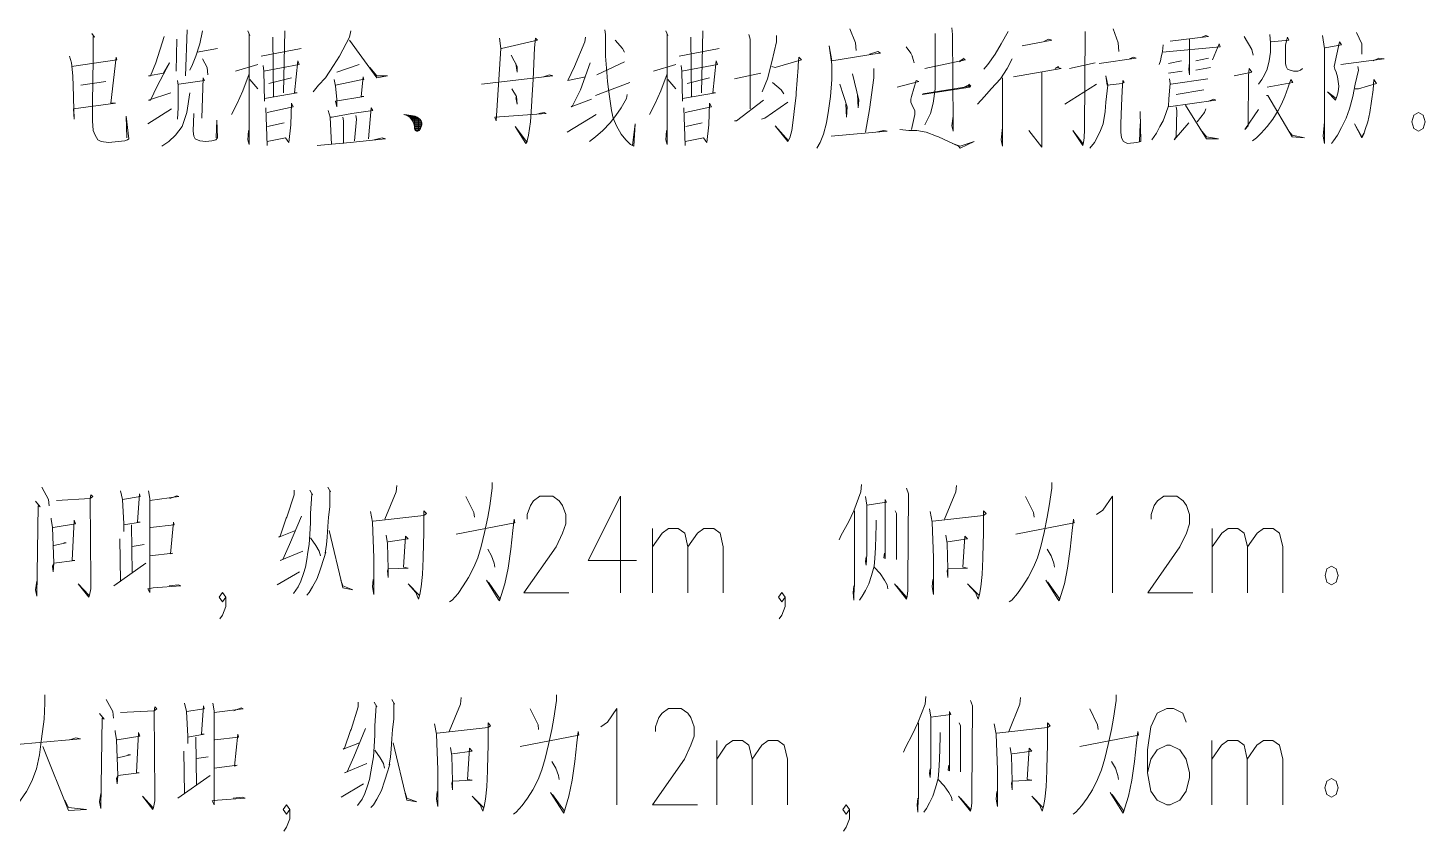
# Model space of a CAD drawing. Header units: millimetres. Extents: x 0 to 586, y 0 to 414.
# Drawn here: x 301.6 to 353.5, y 102.2 to 132 of the extents above; entities that cross this region are included whole.
import ezdxf

# ---------------------------------------------------------------- set-up
doc = ezdxf.new("R2010")
doc.units = ezdxf.units.MM

msp = doc.modelspace()

# ---------------------------------------------------------------- linework, layer by layer
at = {"color": 0, "lineweight": 0}
for points in [[(307.541083, 131.935361), (307.470528, 130.224389)], [(308.105528, 131.903611), (308.00675, 131.41325), (307.862111, 130.958167), (307.738639, 130.644194), (307.639861, 130.436056)], [(309.791806, 131.903611), (309.865889, 131.727222), (309.841194, 131.7625), (309.841194, 127.673806), (309.791806, 127.850194), (309.8165, 128.199444)], [(311.160583, 131.903611), (311.114722, 129.596444)], [(313.608861, 131.903611), (313.559472, 131.656667), (313.192583, 130.958167), (312.970333, 130.608917), (312.677528, 130.153833), (312.409417, 129.875139), (312.211861, 129.631722)], [(323.045667, 131.935361), (323.070361, 131.7625), (323.070361, 130.958167), (323.11975, 130.3655), (323.144444, 130.01625), (323.193833, 129.631722), (323.243222, 129.282472), (323.292611, 128.933222), (323.363167, 128.654528), (323.486639, 128.372306), (323.6595, 128.058333), (323.828833, 127.850194), (324.001694, 127.673806), (324.121639, 127.606778), (324.171028, 128.442861), (324.07225, 127.638528)], [(325.321083, 131.903611), (325.395167, 131.727222), (325.370472, 131.7625), (325.370472, 127.673806), (325.321083, 127.850194), (325.345778, 128.199444)], [(326.689861, 131.903611), (326.640472, 129.596444)], [(332.143806, 131.970639), (332.362528, 131.448528), (332.387222, 131.169833)], [(335.932639, 132.005917), (335.957333, 131.7625), (335.982028, 128.442861), (335.982028, 128.164167), (335.932639, 128.372306), (335.982028, 128.721556)], [(338.035194, 131.868333), (337.767083, 131.41325), (337.548361, 131.028722), (337.28025, 130.644194), (337.132083, 130.471333)], [(340.896222, 131.868333), (340.871528, 128.234722), (340.850361, 127.92075), (340.825667, 127.744361), (340.800972, 127.638528), (340.434083, 128.199444), (340.800972, 127.709083)], [(341.926333, 131.970639), (342.120361, 131.448528), (342.145056, 131.134556)], [(350.971556, 131.833056), (351.169111, 131.41325), (351.169111, 131.272139), (351.169111, 131.028722)], [(303.995667, 131.797778), (304.094444, 131.656667), (304.045056, 131.691944), (304.045056, 130.852333), (304.020361, 129.211917), (304.020361, 128.548694), (304.045056, 128.199444), (304.119139, 128.023056), (304.217917, 127.850194), (304.337861, 127.779639), (304.6095, 127.744361), (305.219806, 127.814917), (305.318583, 127.850194), (305.367972, 127.885472), (305.269194, 128.721556), (305.293889, 127.92075)], [(306.687361, 131.691944), (306.369861, 130.71475), (306.172306, 130.224389), (306.098222, 130.224389), (306.662667, 130.330222), (306.881389, 130.71475), (306.41925, 129.839861), (306.172306, 129.31775), (306.098222, 129.31775), (306.930778, 129.596444)], [(307.153028, 131.586111), (307.128333, 130.400778)], [(310.723139, 131.656667), (310.747833, 129.455333)], [(313.559472, 131.554361), (314.586056, 130.153833), (314.977639, 130.224389), (314.586056, 130.224389), (314.317944, 130.538361)], [(319.133361, 131.621389), (319.18275, 131.236861), (319.009889, 128.548694), (318.964028, 128.686278), (320.869028, 128.827389), (320.794944, 128.862667), (320.600917, 128.827389)], [(319.207444, 131.236861), (320.551528, 131.554361), (320.477444, 131.621389), (320.431583, 131.272139), (320.382194, 130.086806), (320.332806, 129.31775), (320.332806, 129.282472), (320.283417, 128.513417), (320.209333, 128.023056), (320.159944, 127.814917), (320.159944, 127.779639), (320.110556, 127.709083), (319.718972, 128.337028), (320.13525, 127.779639)], [(322.336583, 131.656667), (322.311889, 131.483806), (321.920306, 130.573639), (321.676889, 130.051528), (322.336583, 130.189111)], [(323.779444, 131.099278), (323.705361, 131.236861), (323.43725, 131.554361)], [(326.248889, 131.656667), (326.273583, 129.455333)], [(328.400833, 131.7625), (328.450222, 131.586111), (328.450222, 129.003778)], [(329.427417, 131.727222), (329.427417, 131.483806), (329.258083, 130.750028), (329.085222, 130.118556), (328.891194, 129.631722)], [(332.877583, 131.028722), (333.195083, 131.134556), (333.293861, 131.064), (333.244472, 131.064), (331.484111, 130.785306), (331.385333, 131.342694), (331.484111, 130.644194), (331.484111, 130.086806), (331.434722, 129.455333), (331.360639, 128.933222), (331.286556, 128.478139), (331.166611, 128.058333), (331.043139, 127.744361), (330.919667, 127.536222)], [(334.246361, 131.307417), (334.415694, 131.064), (334.489778, 130.922889)], [(335.322333, 131.797778), (335.322333, 130.503083), (335.322333, 130.436056), (335.322333, 129.737556), (335.24825, 129.211917), (335.149472, 128.827389), (334.93075, 128.407583)], [(338.55025, 131.342694), (339.650917, 131.554361), (339.527444, 131.586111), (339.382806, 131.519083)], [(343.781944, 131.377972), (343.75725, 131.134556), (343.711389, 130.922889), (343.686694, 130.785306), (343.637306, 130.644194)], [(343.75725, 131.099278), (345.909194, 131.307417), (345.863333, 131.41325), (345.616389, 130.820583)], [(344.053583, 131.519083), (345.47175, 131.691944), (345.372972, 131.727222), (345.224806, 131.656667)], [(344.762667, 131.586111), (344.762667, 130.259667), (344.737972, 130.471333), (344.762667, 130.71475)], [(346.791139, 131.691944), (347.083944, 131.201583), (347.133333, 130.993444)], [(347.743639, 131.7625), (347.768333, 131.448528), (347.768333, 131.099278), (347.718944, 130.785306), (347.648389, 130.471333), (347.549611, 130.259667), (347.450833, 130.086806), (347.327361, 129.910417)], [(347.793028, 131.483806), (348.452722, 131.554361), (348.403333, 131.656667), (348.332778, 131.377972), (348.332778, 131.134556), (348.332778, 130.922889), (348.332778, 130.679472), (348.357472, 130.573639), (348.403333, 130.471333), (348.502111, 130.436056), (348.625583, 130.400778), (348.794917, 130.400778), (348.893694, 130.436056), (348.967778, 130.503083)], [(349.701556, 131.727222), (349.775639, 131.236861), (349.775639, 127.709083), (349.72625, 127.987778), (349.775639, 128.513417)], [(349.800333, 131.272139), (350.410639, 131.377972), (350.336556, 131.483806), (350.142528, 130.573639), (350.167222, 130.471333), (350.213083, 130.3655), (350.262472, 130.189111), (350.287167, 130.01625), (350.311861, 129.839861), (350.287167, 129.631722), (350.237778, 129.455333), (350.188389, 129.31775), (349.895583, 129.631722), (350.213083, 129.388306)], [(303.166639, 130.958167), (303.237194, 130.71475), (303.286583, 130.224389), (303.311278, 129.455333), (303.311278, 129.388306), (303.335972, 128.61925), (303.311278, 129.003778), (304.877611, 129.211917), (304.70475, 129.211917), (304.902306, 130.922889), (304.927, 130.820583), (303.237194, 130.573639)], [(307.907972, 131.099278), (308.666444, 131.236861)], [(308.105528, 130.852333), (308.274861, 130.538361), (308.299556, 130.259667)], [(310.282167, 130.958167), (311.774417, 131.236861)], [(310.35625, 130.608917), (310.380944, 130.400778), (310.402111, 129.282472), (310.402111, 129.388306), (311.62625, 129.596444), (311.527472, 129.596444), (311.650944, 130.785306), (311.700333, 130.644194), (310.380944, 130.400778)], [(319.574333, 130.993444), (319.793056, 130.573639), (319.793056, 130.3655), (319.743667, 130.679472)], [(325.807917, 130.958167), (327.300167, 131.236861)], [(325.882, 130.608917), (325.906694, 130.400778), (325.931389, 129.282472), (325.931389, 129.388306), (327.155528, 129.596444), (327.05675, 129.596444), (327.180222, 130.785306), (327.229611, 130.644194), (325.906694, 130.400778)], [(329.258083, 130.573639), (329.381556, 130.538361), (330.35875, 130.820583), (330.259972, 130.922889), (330.235278, 130.608917), (330.235278, 130.538361), (330.161194, 129.596444), (330.161194, 129.490611), (330.111806, 129.106083), (330.04125, 128.583972), (329.991861, 128.199444), (329.917778, 127.92075), (329.843694, 127.779639), (329.381556, 128.372306), (329.868389, 127.814917)], [(334.465083, 130.958167), (334.539167, 130.71475)], [(334.93075, 130.503083), (336.447694, 130.820583), (336.373611, 130.852333), (336.398306, 130.887611), (336.250139, 130.785306)], [(334.93075, 130.503083), (336.447694, 130.820583), (336.373611, 130.852333), (336.225444, 130.750028)], [(338.183361, 130.852333), (337.989333, 130.503083), (337.742389, 130.118556), (337.400194, 129.737556), (337.156778, 129.455333), (336.888667, 129.176639)], [(341.411278, 130.679472), (342.780056, 130.887611), (342.681278, 130.922889), (342.536639, 130.852333)], [(344.466333, 130.785306), (343.9795, 130.679472)], [(345.47175, 130.887611), (345.006083, 130.785306)], [(350.385944, 130.644194), (351.998139, 130.852333), (351.804111, 130.887611), (351.585389, 130.785306)], [(309.841194, 130.294944), (309.597778, 129.667), (309.375528, 129.176639), (309.1815, 128.792111)], [(310.158694, 130.644194), (309.326139, 130.400778)], [(313.093806, 130.3655), (313.926361, 130.644194)], [(318.473667, 129.910417), (321.115972, 130.224389), (320.9925, 130.259667), (320.773778, 130.189111)], [(322.509444, 130.71475), (322.142556, 129.702278), (321.84975, 129.106083), (321.800361, 129.070806), (322.558833, 129.353028)], [(322.752861, 130.259667), (323.779444, 130.750028)], [(325.370472, 130.294944), (325.123528, 129.667), (324.904806, 129.176639), (324.710778, 128.792111)], [(325.687972, 130.644194), (324.855417, 130.400778)], [(327.864611, 130.118556), (328.841806, 130.330222)], [(332.242583, 130.294944), (332.486, 129.31775), (332.461306, 129.039056), (332.436611, 129.525889)], [(333.046917, 130.503083), (333.046917, 130.153833), (332.877583, 128.9685), (332.729417, 128.128889)], [(338.23275, 130.189111), (339.993111, 130.503083), (339.869639, 130.538361), (339.894333, 130.573639), (339.774389, 130.503083)], [(339.284028, 130.3655), (339.284028, 128.9685), (339.284028, 127.779639), (339.284028, 127.5715), (338.793667, 128.199444)], [(340.310611, 130.503083), (341.263111, 130.71475)], [(343.9795, 130.330222), (344.491028, 130.400778)], [(345.006083, 130.436056), (345.542306, 130.538361)], [(346.42425, 130.224389), (347.083944, 130.3655), (346.985167, 130.503083), (346.960472, 130.224389), (346.939306, 128.372306), (346.815833, 128.234722), (347.327361, 128.9685)], [(351.020944, 130.573639), (351.045639, 130.436056), (350.922167, 129.910417), (350.826917, 129.455333), (350.703444, 129.003778), (350.579972, 128.654528), (350.410639, 128.305278), (350.262472, 128.023056), (350.117833, 127.814917), (350.04375, 127.709083)], [(303.582917, 129.875139), (304.510722, 130.01625)], [(307.174194, 130.051528), (307.198889, 129.875139), (307.198889, 129.106083), (307.198889, 129.039056), (307.174194, 128.61925)], [(307.223583, 129.910417), (308.179611, 130.051528), (308.130222, 130.153833), (308.080833, 128.654528)], [(309.865889, 130.086806), (310.158694, 129.737556)], [(310.574972, 129.945694), (311.407528, 130.153833)], [(312.995028, 130.086806), (313.044417, 129.839861), (313.093806, 129.353028), (313.093806, 129.070806), (313.044417, 129.282472), (314.095694, 129.455333), (313.996917, 129.455333), (314.071, 130.189111), (314.095694, 130.086806), (314.046306, 130.086806), (313.044417, 129.875139)], [(319.599028, 129.737556), (319.768361, 129.455333), (319.793056, 129.176639), (319.743667, 129.420056)], [(322.703472, 129.490611), (323.977, 129.980972)], [(325.395167, 130.086806), (325.687972, 129.737556)], [(326.10425, 129.945694), (326.933278, 130.153833)], [(329.282778, 129.980972), (329.600278, 129.702278), (329.699056, 129.561167)], [(331.776917, 129.910417), (332.045028, 129.070806), (332.020333, 128.686278), (331.995639, 129.176639)], [(333.904167, 129.804583), (334.712028, 130.01625), (334.61325, 130.051528), (334.440389, 129.455333), (334.415694, 129.353028), (334.415694, 129.247194), (334.489778, 129.070806), (334.563861, 128.933222), (334.563861, 128.792111), (334.440389, 128.234722)], [(334.831972, 129.525889), (336.617028, 129.804583), (336.546472, 129.875139), (336.324222, 129.769306)], [(334.856667, 129.561167), (336.641722, 129.839861), (336.567639, 129.910417)], [(337.816472, 130.153833), (337.816472, 127.606778), (337.767083, 127.850194), (337.816472, 128.305278)], [(340.141278, 129.176639), (341.3125, 129.910417)], [(341.069083, 127.536222), (341.238417, 127.744361), (341.435972, 128.128889), (341.559444, 128.442861), (341.63, 128.897944), (341.654694, 129.247194), (341.704083, 129.667), (341.728778, 129.875139), (341.654694, 130.224389), (341.704083, 129.875139), (342.268528, 129.945694), (342.339083, 129.980972), (342.293222, 130.051528), (342.268528, 129.667), (342.243833, 129.106083), (342.219139, 128.442861), (342.219139, 128.128889), (342.243833, 127.92075), (342.314389, 127.779639), (342.462556, 127.709083), (342.80475, 127.744361), (342.952917, 127.779639), (342.928222, 128.897944)], [(344.028889, 130.118556), (344.053583, 129.945694), (344.028889, 129.667), (344.004194, 129.353028), (343.9795, 129.106083), (343.880722, 128.827389), (343.781944, 128.548694), (343.662, 128.337028), (343.538528, 128.093611), (343.369194, 127.850194)], [(344.078278, 129.910417), (345.447056, 130.118556)], [(347.648389, 129.804583), (348.600889, 129.980972), (348.526806, 130.086806), (348.428028, 129.804583), (348.308083, 129.455333), (348.184611, 129.176639), (348.061139, 128.933222), (347.867111, 128.61925), (347.648389, 128.337028), (347.426139, 128.093611), (347.256806, 127.92075), (347.108639, 127.814917)], [(350.922167, 129.737556), (351.045639, 129.737556), (351.705333, 129.945694), (351.610083, 130.086806), (351.585389, 129.702278), (351.461917, 128.862667), (351.387833, 128.513417), (351.289056, 128.234722), (351.243194, 128.058333), (351.169111, 127.92075), (350.897472, 128.442861), (351.169111, 127.956028), (351.243194, 128.093611)], [(307.639861, 129.596444), (307.519917, 128.862667), (307.347056, 128.337028), (307.103639, 128.023056), (306.856694, 127.779639), (306.588583, 127.606778)], [(323.878222, 129.525889), (323.853528, 129.388306), (323.6595, 129.039056), (323.461944, 128.756833), (323.243222, 128.478139), (322.971583, 128.199444), (322.703472, 127.956028), (322.48475, 127.779639)], [(327.864611, 128.548694), (327.938694, 128.548694), (328.940583, 129.31775)], [(328.8665, 128.61925), (328.989972, 128.654528), (329.843694, 129.247194)], [(343.9795, 129.070806), (345.739861, 129.31775), (345.665778, 129.353028), (345.47175, 129.282472)], [(345.298889, 129.702278), (344.272306, 129.525889)], [(347.623694, 129.490611), (347.673083, 129.490611), (348.576194, 127.956028), (349.041861, 127.92075), (348.576194, 128.023056), (348.452722, 128.164167)], [(306.077056, 128.442861), (306.955472, 129.003778)], [(307.788028, 128.827389), (307.763333, 128.164167), (307.788028, 127.987778), (307.837417, 127.885472), (308.00675, 127.814917), (308.229, 127.779639), (308.447722, 127.814917), (308.595889, 127.850194), (308.666444, 127.92075), (308.64175, 128.583972), (308.617056, 127.92075)], [(310.4515, 129.039056), (310.500889, 127.638528), (310.500889, 127.779639), (311.185278, 127.92075), (311.30875, 127.744361), (311.382833, 128.407583), (311.407528, 129.211917), (311.478083, 129.070806), (310.500889, 128.862667)], [(312.776306, 128.933222), (312.850389, 128.686278), (312.899778, 127.673806)], [(312.875083, 128.686278), (312.920944, 128.686278), (313.654722, 128.827389), (314.437889, 128.933222), (314.363806, 129.039056), (314.268556, 127.885472)], [(313.802889, 128.756833), (313.827583, 128.61925), (313.7535, 127.814917)], [(315.612639, 128.792111), (315.856056, 128.756833), (316.004222, 128.721556), (316.078306, 128.686278), (316.127694, 128.654528), (316.173556, 128.61925), (316.222944, 128.548694), (316.247639, 128.478139), (316.247639, 128.407583), (316.19825, 128.27), (316.148861, 128.199444), (316.103, 128.164167), (316.053611, 128.164167), (316.004222, 128.199444), (315.979528, 128.27), (315.979528, 128.337028), (315.954833, 128.442861), (315.905444, 128.548694), (315.806667, 128.686278), (315.711417, 128.756833), (315.587944, 128.792111)], [(315.711417, 128.756833), (315.831361, 128.756833)], [(315.781972, 128.721556), (315.781972, 128.756833)], [(315.979528, 128.721556), (315.781972, 128.721556)], [(315.831361, 128.756833), (315.831361, 128.654528)], [(315.88075, 128.583972), (315.88075, 128.721556)], [(315.930139, 128.721556), (315.930139, 128.513417)], [(315.979528, 128.27), (315.979528, 128.721556)], [(321.652194, 128.128889), (322.728167, 128.792111)], [(325.980778, 129.039056), (326.030167, 127.638528), (326.030167, 127.779639), (326.714556, 127.92075), (326.838028, 127.744361), (326.908583, 128.407583), (326.933278, 129.211917), (327.007361, 129.070806), (326.030167, 128.862667)], [(344.272306, 129.070806), (344.297, 128.933222), (344.272306, 127.956028), (344.198222, 127.850194), (344.737972, 128.478139)], [(344.6145, 129.141361), (345.397667, 127.885472), (345.838639, 127.885472), (345.397667, 127.956028), (345.175417, 128.234722)], [(345.372972, 129.003778), (345.323583, 128.862667), (345.055472, 128.513417)], [(310.525583, 128.337028), (311.135889, 128.478139)], [(313.312528, 128.686278), (313.337222, 128.548694), (313.337222, 127.709083)], [(315.806667, 128.686278), (316.078306, 128.686278)], [(316.127694, 128.654528), (315.831361, 128.654528)], [(315.88075, 128.61925), (316.148861, 128.61925)], [(316.222944, 128.548694), (315.905444, 128.548694)], [(315.954833, 128.478139), (316.247639, 128.478139)], [(316.247639, 128.407583), (315.979528, 128.407583)], [(315.979528, 128.337028), (316.222944, 128.337028)], [(316.19825, 128.27), (315.979528, 128.27)], [(316.004222, 128.199444), (316.148861, 128.199444)], [(316.028917, 128.686278), (316.028917, 128.199444)], [(316.078306, 128.164167), (316.078306, 128.686278)], [(316.127694, 128.654528), (316.127694, 128.199444)], [(316.173556, 128.234722), (316.173556, 128.61925)], [(316.222944, 128.548694), (316.222944, 128.337028)], [(326.054861, 128.337028), (326.665167, 128.478139)], [(331.459417, 127.987778), (333.537278, 128.164167), (333.413806, 128.199444), (333.121, 128.128889)], [(334.002944, 128.234722), (334.345139, 128.199444), (334.637944, 128.199444), (334.980139, 128.128889), (335.371722, 127.987778), (335.445806, 127.956028), (335.812694, 127.779639), (336.179583, 127.606778), (336.250139, 127.536222), (336.765194, 127.779639), (336.250139, 127.606778), (335.957333, 127.709083)], [(342.903528, 127.779639), (342.928222, 128.442861)], [(312.360028, 127.638528), (313.584167, 127.744361), (314.903556, 127.885472), (314.780083, 127.92075), (314.487278, 127.850194)], [(302.143583, 114.938528), (302.387, 114.483444), (302.411694, 114.240028)], [(305.054, 114.797417), (305.128083, 114.483444), (305.177472, 113.573278), (305.177472, 113.294583), (305.177472, 113.541528), (305.787778, 113.643833), (305.689, 113.643833), (305.763083, 114.691583), (305.787778, 114.589278), (305.128083, 114.483444)], [(306.105278, 114.797417), (306.154667, 114.518722), (306.154667, 112.910056), (306.154667, 112.80775), (306.154667, 111.932861), (306.154667, 111.026222), (306.080583, 111.163806), (306.274611, 111.199083), (307.304722, 111.269639), (307.205944, 111.304917), (306.86375, 111.269639)], [(311.509833, 114.832694), (311.509833, 114.656306), (311.241722, 113.820222), (311.217028, 113.784944), (310.994778, 113.121722), (310.945389, 113.086444), (311.559222, 113.329861)], [(312.095444, 114.832694), (312.194222, 114.656306), (312.169528, 114.691583), (312.120139, 113.957806), (312.120139, 113.608556), (312.095444, 113.18875), (312.07075, 112.80775), (312.021361, 112.525528), (311.9755, 112.246833), (311.926111, 111.968139), (311.852028, 111.724722), (311.75325, 111.4425), (311.654472, 111.234361), (311.485139, 110.990944)], [(312.755139, 114.938528), (312.853917, 114.762139), (312.829222, 114.797417), (312.829222, 114.307056), (312.829222, 114.20475), (312.779833, 113.820222), (312.755139, 113.470972), (312.730444, 113.086444), (312.709278, 112.80775), (312.659889, 112.49025), (312.684583, 112.525528), (312.6105, 112.282111), (312.487028, 111.897583), (312.363556, 111.548333), (312.194222, 111.234361), (312.07075, 111.026222), (311.9755, 110.920389)], [(315.323361, 115.005556), (315.298667, 114.762139), (314.882389, 113.749667)], [(318.868778, 115.111389), (318.868778, 114.90325), (318.773528, 114.240028), (318.699444, 113.820222), (318.575972, 113.259306), (318.4525, 112.737194), (318.332556, 112.317389), (318.184389, 111.968139), (317.990361, 111.583611), (317.792806, 111.269639), (317.598778, 110.990944), (317.376528, 110.744), (317.281278, 110.676972)], [(332.588306, 115.040833), (332.563611, 114.762139), (332.291972, 114.063639), (332.097944, 113.643833), (331.829833, 113.157), (331.75575, 112.980611)], [(334.249889, 114.90325), (334.323972, 114.691583), (334.299278, 111.407222), (334.299278, 111.09325), (334.274583, 110.885111), (334.249889, 110.779278), (333.808917, 111.340194)], [(336.109028, 115.005556), (336.084333, 114.762139), (335.668056, 113.749667)], [(339.654444, 115.111389), (339.654444, 114.90325), (339.555667, 114.240028), (339.481583, 113.820222), (339.361639, 113.259306), (339.238167, 112.737194), (339.114694, 112.317389), (338.970056, 111.968139), (338.7725, 111.583611), (338.578472, 111.269639), (338.380917, 110.990944), (338.162194, 110.744), (338.063417, 110.676972)], [(301.900167, 114.412889), (302.0695, 114.20475), (301.995417, 114.240028), (301.949556, 110.885111), (301.900167, 111.128528), (301.949556, 111.4425)], [(302.679806, 114.448167), (303.928639, 114.518722), (303.953333, 114.656306), (304.027417, 114.589278), (303.928639, 114.518722), (303.953333, 111.4425), (303.953333, 111.163806), (303.903944, 110.920389), (303.87925, 110.849833), (303.487667, 111.340194), (303.87925, 110.920389)], [(306.154667, 114.448167), (307.230639, 114.589278), (307.156556, 114.621028), (306.888444, 114.518722)], [(318.209083, 113.820222), (318.184389, 113.993083), (317.891583, 114.589278)], [(320.163472, 113.746139), (320.163472, 113.919), (320.283417, 114.257667), (320.403361, 114.430528), (320.639722, 114.599861), (321.1195, 114.599861), (321.355861, 114.430528), (321.475806, 114.257667), (321.59575, 113.919), (321.59575, 113.576806), (321.475806, 113.234611), (321.239444, 112.723083), (320.043528, 111.015639), (321.715694, 111.015639)], [(323.62775, 114.599861), (322.431833, 112.211556), (324.223944, 112.211556)], [(323.62775, 114.599861), (323.62775, 111.015639)], [(332.757639, 112.352667), (332.732944, 112.176278), (332.757639, 112.038694), (332.782333, 112.4585), (332.782333, 113.259306), (332.782333, 114.271778), (332.732944, 114.589278), (332.782333, 114.271778), (333.516111, 114.377611), (333.466722, 114.483444), (333.466722, 114.342333), (333.466722, 112.596083), (333.466722, 112.282111), (333.417333, 112.317389), (333.442028, 112.49025)], [(338.99475, 113.820222), (338.970056, 113.993083), (338.67725, 114.589278)], [(341.305444, 113.919), (341.545333, 114.088333), (341.901639, 114.599861), (341.901639, 111.015639)], [(343.337444, 113.746139), (343.337444, 113.919), (343.453861, 114.257667), (343.573806, 114.430528), (343.813694, 114.599861), (344.289944, 114.599861), (344.529833, 114.430528), (344.649778, 114.257667), (344.769722, 113.919), (344.769722, 113.576806), (344.649778, 113.234611), (344.409889, 112.723083), (343.2175, 111.015639), (344.889667, 111.015639)], [(302.485778, 113.784944), (302.485778, 113.749667), (302.535167, 113.435694), (302.584556, 112.10925), (302.559861, 111.79175), (302.535167, 112.003417), (302.584556, 112.10925), (303.367722, 112.211556), (303.268944, 112.211556), (303.343028, 113.714389), (303.388889, 113.573278), (302.559861, 113.435694)], [(311.777944, 113.8555), (311.336972, 112.80775), (311.093556, 112.246833), (310.994778, 112.211556), (311.827333, 112.560806)], [(314.346167, 114.028361), (314.42025, 113.643833), (314.469639, 112.317389), (314.469639, 112.282111), (314.469639, 111.4425), (314.469639, 110.955667), (314.42025, 111.234361), (314.444944, 111.513056)], [(314.444944, 113.679111), (316.32525, 113.890778), (316.424028, 113.957806), (316.32525, 114.063639), (316.32525, 113.259306), (316.300556, 112.352667), (316.300556, 112.282111), (316.279389, 111.689444), (316.23, 111.234361), (316.180611, 110.955667), (316.131222, 110.779278), (316.032444, 111.026222), (315.739639, 111.340194), (316.155917, 110.920389)], [(318.650056, 111.477778), (319.091028, 110.779278), (319.140417, 110.708722), (319.334444, 111.340194), (319.457917, 111.932861), (319.553167, 112.631361), (319.62725, 113.329861), (319.676639, 113.749667), (319.701333, 113.608556), (317.524694, 113.18875)], [(332.316667, 114.063639), (332.316667, 111.340194), (332.291972, 110.920389), (332.291972, 110.744), (332.267278, 111.026222), (332.291972, 111.269639)], [(333.124528, 113.714389), (333.124528, 113.541528), (333.099833, 112.701917), (333.075139, 112.282111), (333.050444, 112.003417), (332.951667, 111.654167), (332.856417, 111.340194), (332.732944, 111.09325), (332.609472, 110.885111), (332.514222, 110.744)], [(333.833611, 114.063639), (333.883, 113.957806), (333.883, 112.246833)], [(335.128306, 114.028361), (335.202389, 113.643833), (335.251778, 112.317389), (335.251778, 112.282111), (335.251778, 111.4425), (335.251778, 110.955667), (335.202389, 111.234361), (335.227083, 111.513056)], [(335.227083, 113.679111), (337.110917, 113.890778), (337.209694, 113.957806), (337.110917, 114.063639), (337.110917, 113.259306), (337.086222, 112.352667), (337.086222, 112.282111), (337.061528, 111.689444), (337.012139, 111.234361), (336.96275, 110.955667), (336.913361, 110.779278), (336.818111, 111.026222), (336.525306, 111.340194), (336.938056, 110.920389)], [(339.432194, 111.477778), (339.873167, 110.779278), (339.922556, 110.708722), (340.116583, 111.340194), (340.240056, 111.932861), (340.338833, 112.631361), (340.412917, 113.329861), (340.462306, 113.749667), (340.483472, 113.608556), (338.310361, 113.18875)], [(305.470278, 113.541528), (305.494972, 111.756472)], [(306.179361, 113.435694), (307.057778, 113.541528), (307.033083, 113.643833), (306.913139, 112.4585), (307.008389, 112.49025), (306.154667, 112.387944)], [(312.804528, 113.329861), (313.319583, 111.199083), (313.686472, 111.128528), (313.319583, 111.269639), (313.2455, 111.477778)], [(314.931778, 113.157), (314.981167, 112.8395), (315.005861, 111.897583), (315.005861, 111.583611), (314.981167, 111.827028), (315.005861, 111.897583), (315.739639, 111.932861), (315.570306, 111.968139), (315.640861, 113.121722), (315.739639, 113.015889), (315.005861, 112.910056)], [(324.820139, 111.015639), (324.820139, 113.403944)], [(324.820139, 112.723083), (325.179972, 113.234611), (325.419861, 113.403944), (325.776167, 113.403944), (326.016056, 113.234611), (326.136, 112.723083), (326.136, 111.015639)], [(326.136, 112.723083), (326.492306, 113.234611), (326.732194, 113.403944), (327.092028, 113.403944), (327.328389, 113.234611), (327.448333, 112.723083), (327.448333, 111.015639)], [(335.717444, 113.157), (335.766833, 112.8395), (335.791528, 111.897583), (335.791528, 111.583611), (335.766833, 111.827028), (335.791528, 111.897583), (336.525306, 111.932861), (336.352444, 111.968139), (336.426528, 113.121722), (336.525306, 113.015889), (335.791528, 112.910056)], [(345.605806, 111.015639), (345.605806, 113.403944)], [(345.605806, 112.723083), (345.962111, 113.234611), (346.202, 113.403944), (346.561833, 113.403944), (346.798194, 113.234611), (346.918139, 112.723083), (346.918139, 111.015639)], [(346.918139, 112.723083), (347.277972, 113.234611), (347.517861, 113.403944), (347.874167, 113.403944), (348.114056, 113.234611), (348.234, 112.723083), (348.234, 111.015639)], [(302.584556, 112.772472), (303.046694, 112.874778), (302.976139, 112.874778), (302.951444, 112.874778)], [(305.029306, 113.015889), (305.054, 111.4425), (304.810583, 111.269639), (306.0065, 112.10925)], [(305.494972, 112.737194), (305.932417, 112.80775)], [(312.120139, 113.051167), (312.317694, 112.772472), (312.437639, 112.560806), (312.487028, 112.387944)], [(318.699444, 112.631361), (318.844083, 112.387944), (318.942861, 112.10925), (318.967556, 111.968139)], [(339.481583, 112.631361), (339.62975, 112.387944), (339.728528, 112.10925), (339.753222, 111.968139)], [(310.874833, 111.304917), (311.703861, 111.79175)], [(333.050444, 111.968139), (333.272694, 111.724722), (333.442028, 111.477778), (333.540806, 111.304917), (333.5655, 111.163806)], [(318.724139, 111.407222), (319.161583, 110.779278), (319.140417, 110.779278)], [(333.883, 111.269639), (334.249889, 110.849833)], [(339.506278, 111.407222), (339.94725, 110.779278), (339.922556, 110.779278)], [(308.747583, 110.0455), (308.842833, 110.186611), (308.966306, 110.500583), (308.966306, 110.849833), (308.842833, 111.026222), (308.722889, 110.849833), (308.842833, 110.676972), (308.966306, 110.849833)], [(329.529722, 110.0455), (329.6285, 110.186611), (329.748444, 110.500583), (329.748444, 110.849833), (329.6285, 111.026222), (329.505028, 110.849833), (329.6285, 110.676972), (329.748444, 110.849833)], [(302.252944, 107.223278), (302.252944, 106.909306), (302.22825, 106.316639), (302.129472, 105.582861), (302.055389, 104.990194), (301.935444, 104.464556), (301.762583, 104.009472), (301.568556, 103.624944), (301.346306, 103.310972), (301.127583, 102.997), (300.905333, 102.859417), (300.736, 102.788861)], [(304.524833, 107.050417), (304.771778, 106.595333), (304.796472, 106.351917)], [(307.43525, 106.909306), (307.509333, 106.595333), (307.558722, 105.688694), (307.558722, 105.406472), (307.558722, 105.653417), (308.169028, 105.755722), (308.07025, 105.755722), (308.144333, 106.807), (308.169028, 106.701167), (307.509333, 106.595333)], [(308.486528, 106.909306), (308.535917, 106.630611), (308.535917, 105.021944), (308.535917, 104.919639), (308.535917, 104.04475), (308.535917, 103.138111), (308.461833, 103.275694), (308.659389, 103.310972), (309.685972, 103.381528), (309.587194, 103.416806), (309.245, 103.381528)], [(313.891083, 106.944583), (313.891083, 106.771722), (313.622972, 105.932111), (313.598278, 105.896833), (313.379556, 105.233611), (313.330167, 105.198333), (313.940472, 105.44175)], [(314.480222, 106.944583), (314.575472, 106.771722), (314.550778, 106.807), (314.501389, 106.073222), (314.501389, 105.723972), (314.480222, 105.304167), (314.455528, 104.919639), (314.406139, 104.640944), (314.35675, 104.358722), (314.307361, 104.080028), (314.233278, 103.836611), (314.1345, 103.557917), (314.03925, 103.34625), (313.866389, 103.102833)], [(315.139917, 107.050417), (315.235167, 106.874028), (315.210472, 106.909306), (315.210472, 106.422472), (315.210472, 106.316639), (315.164611, 105.932111), (315.139917, 105.582861), (315.115222, 105.198333), (315.090528, 104.919639), (315.041139, 104.605667), (315.065833, 104.640944), (314.99175, 104.394), (314.868278, 104.009472), (314.748333, 103.660222), (314.575472, 103.34625), (314.455528, 103.138111), (314.35675, 103.032278)], [(317.708139, 107.120972), (317.683444, 106.874028), (317.267167, 105.861556)], [(321.253556, 107.223278), (321.253556, 107.015139), (321.154778, 106.351917), (321.080694, 105.932111), (320.957222, 105.374722), (320.837278, 104.849083), (320.713806, 104.429278), (320.569167, 104.080028), (320.371611, 103.6955), (320.177583, 103.381528), (319.980028, 103.102833), (319.761306, 102.859417), (319.662528, 102.788861)], [(334.969556, 107.15625), (334.944861, 106.874028), (334.67675, 106.175528), (334.479194, 105.755722), (334.211083, 105.268889), (334.137, 105.0925)], [(336.631139, 107.015139), (336.705222, 106.807), (336.680528, 103.522639), (336.680528, 103.208667), (336.655833, 102.997), (336.631139, 102.891167), (336.190167, 103.452083)], [(338.490278, 107.120972), (338.465583, 106.874028), (338.049306, 105.861556)], [(342.035694, 107.223278), (342.035694, 107.015139), (341.936917, 106.351917), (341.866361, 105.932111), (341.742889, 105.374722), (341.619417, 104.849083), (341.499472, 104.429278), (341.351306, 104.080028), (341.157278, 103.6955), (340.959722, 103.381528), (340.765694, 103.102833), (340.543444, 102.859417), (340.448194, 102.788861)], [(304.281417, 106.524778), (304.454278, 106.316639), (304.380194, 106.351917), (304.330806, 102.997), (304.281417, 103.240417), (304.330806, 103.557917)], [(305.064583, 106.560056), (306.309889, 106.630611), (306.334583, 106.771722), (306.408667, 106.701167), (306.309889, 106.630611), (306.334583, 103.557917), (306.334583, 103.275694), (306.285194, 103.032278), (306.2605, 102.961722), (305.872444, 103.452083), (306.2605, 103.032278)], [(308.535917, 106.560056), (309.611889, 106.701167), (309.537806, 106.736444), (309.269694, 106.630611)], [(320.590333, 105.932111), (320.569167, 106.104972), (320.272833, 106.701167)], [(322.904556, 106.030889), (323.144444, 106.200222), (323.50075, 106.71175), (323.50075, 103.127528)], [(324.933028, 105.858028), (324.933028, 106.030889), (325.052972, 106.373083), (325.172917, 106.542417), (325.412806, 106.71175), (325.889056, 106.71175), (326.128944, 106.542417), (326.248889, 106.373083), (326.368833, 106.030889), (326.368833, 105.688694), (326.248889, 105.3465), (326.009, 104.834972), (324.816611, 103.127528), (326.488778, 103.127528)], [(335.138889, 104.464556), (335.114194, 104.291694), (335.138889, 104.150583), (335.163583, 104.570389), (335.163583, 105.374722), (335.163583, 106.387194), (335.114194, 106.701167), (335.163583, 106.387194), (335.897361, 106.4895), (335.847972, 106.595333), (335.847972, 106.45775), (335.847972, 104.707972), (335.847972, 104.394), (335.802111, 104.429278), (335.823278, 104.605667)], [(341.376, 105.932111), (341.351306, 106.104972), (341.0585, 106.701167)], [(344.642722, 106.200222), (344.522778, 106.542417), (344.166472, 106.71175), (343.926583, 106.71175), (343.56675, 106.542417), (343.330389, 106.030889), (343.210444, 105.177167), (343.210444, 104.323444), (343.330389, 103.642583), (343.56675, 103.300389), (343.926583, 103.127528), (344.046528, 103.127528), (344.402833, 103.300389), (344.642722, 103.642583), (344.762667, 104.154111), (344.762667, 104.323444), (344.642722, 104.834972), (344.402833, 105.177167), (344.046528, 105.3465), (343.926583, 105.3465), (343.56675, 105.177167), (343.330389, 104.834972), (343.210444, 104.323444)], [(304.867028, 105.896833), (304.867028, 105.861556), (304.916417, 105.547583), (304.965806, 104.221139), (304.941111, 103.907167), (304.916417, 104.115306), (304.965806, 104.221139), (305.748972, 104.323444), (305.650194, 104.323444), (305.724278, 105.826278), (305.773667, 105.688694), (304.941111, 105.547583)], [(314.159194, 105.967389), (313.72175, 104.919639), (313.474806, 104.358722), (313.379556, 104.323444), (314.208583, 104.672694)], [(316.727417, 106.14025), (316.8015, 105.755722), (316.850889, 104.429278), (316.850889, 104.394), (316.850889, 103.557917), (316.850889, 103.067556), (316.8015, 103.34625), (316.826194, 103.624944)], [(316.826194, 105.791), (318.710028, 106.002667), (318.805278, 106.073222), (318.710028, 106.175528), (318.710028, 105.374722), (318.685333, 104.464556), (318.685333, 104.394), (318.660639, 103.801333), (318.61125, 103.34625), (318.561861, 103.067556), (318.512472, 102.891167), (318.417222, 103.138111), (318.120889, 103.452083), (318.537167, 103.032278)], [(334.701444, 106.175528), (334.701444, 103.452083), (334.67675, 103.032278), (334.67675, 102.859417), (334.652056, 103.138111), (334.67675, 103.381528)], [(336.214861, 106.175528), (336.26425, 106.073222), (336.26425, 104.358722)], [(337.513083, 106.14025), (337.587167, 105.755722), (337.633028, 104.429278), (337.633028, 104.394), (337.633028, 103.557917), (337.633028, 103.067556), (337.587167, 103.34625), (337.608333, 103.624944)], [(337.608333, 105.791), (339.492167, 106.002667), (339.590944, 106.073222), (339.492167, 106.175528), (339.492167, 105.374722), (339.467472, 104.464556), (339.467472, 104.394), (339.442778, 103.801333), (339.393389, 103.34625), (339.347528, 103.067556), (339.298139, 102.891167), (339.199361, 103.138111), (338.906556, 103.452083), (339.322833, 103.032278)], [(300.785389, 105.339444), (303.572333, 105.582861), (303.399472, 105.618139), (303.18075, 105.547583)], [(307.851528, 105.653417), (307.876222, 103.871889)], [(308.560611, 105.547583), (309.442556, 105.653417), (309.417861, 105.755722), (309.294389, 104.570389), (309.393167, 104.605667), (308.535917, 104.499833)], [(315.189306, 105.44175), (315.700833, 103.310972), (316.067722, 103.240417), (315.700833, 103.381528), (315.62675, 103.589667)], [(321.031306, 103.589667), (321.472278, 102.891167), (321.521667, 102.824139), (321.715694, 103.452083), (321.839167, 104.04475), (321.937944, 104.74325), (322.012028, 105.44175), (322.057889, 105.861556), (322.082583, 105.723972), (319.905944, 105.304167)], [(327.204917, 103.127528), (327.204917, 105.519361)], [(327.204917, 104.834972), (327.561222, 105.3465), (327.801111, 105.519361), (328.160944, 105.519361), (328.397306, 105.3465), (328.51725, 104.834972), (328.51725, 103.127528)], [(328.51725, 104.834972), (328.877083, 105.3465), (329.113444, 105.519361), (329.473278, 105.519361), (329.713167, 105.3465), (329.833111, 104.834972), (329.833111, 103.127528)], [(335.505778, 105.826278), (335.505778, 105.653417), (335.481083, 104.813806), (335.456389, 104.394), (335.435222, 104.115306), (335.336444, 103.766056), (335.237667, 103.452083), (335.114194, 103.208667), (334.99425, 102.997), (334.895472, 102.859417)], [(341.816972, 103.589667), (342.257944, 102.891167), (342.303806, 102.824139), (342.501361, 103.452083), (342.621306, 104.04475), (342.720083, 104.74325), (342.794167, 105.44175), (342.843556, 105.861556), (342.86825, 105.723972), (340.691611, 105.304167)], [(345.59875, 103.127528), (345.59875, 105.519361)], [(345.59875, 104.834972), (345.958583, 105.3465), (346.194944, 105.519361), (346.554778, 105.519361), (346.794667, 105.3465), (346.911083, 104.834972), (346.911083, 103.127528)], [(346.911083, 104.834972), (347.270917, 105.3465), (347.510806, 105.519361), (347.867111, 105.519361), (348.107, 105.3465), (348.226944, 104.834972), (348.226944, 103.127528)], [(302.178861, 105.304167), (303.131361, 102.926444), (303.791056, 102.961722), (303.131361, 103.032278), (302.986722, 103.310972)], [(304.965806, 104.884361), (305.431472, 104.990194), (305.357389, 104.990194), (305.332694, 104.990194)], [(307.410556, 105.127778), (307.43525, 103.557917), (307.191833, 103.381528), (308.391278, 104.221139)], [(307.876222, 104.849083), (308.317194, 104.919639)], [(314.501389, 105.163056), (314.698944, 104.884361), (314.822417, 104.672694), (314.868278, 104.499833)], [(317.316556, 105.268889), (317.362417, 104.954917), (317.387111, 104.009472), (317.387111, 103.6955), (317.362417, 103.942444), (317.387111, 104.009472), (318.120889, 104.04475), (317.951556, 104.080028), (318.025639, 105.233611), (318.120889, 105.127778), (317.387111, 105.021944)], [(338.098694, 105.268889), (338.148083, 104.954917), (338.172778, 104.009472), (338.172778, 103.6955), (338.148083, 103.942444), (338.172778, 104.009472), (338.906556, 104.04475), (338.733694, 104.080028), (338.807778, 105.233611), (338.906556, 105.127778), (338.172778, 105.021944)], [(321.080694, 104.74325), (321.228861, 104.499833), (321.324111, 104.221139), (321.348806, 104.080028)], [(341.866361, 104.74325), (342.011, 104.499833), (342.109778, 104.221139), (342.134472, 104.080028)], [(313.256083, 103.416806), (314.088639, 103.907167)], [(335.435222, 104.080028), (335.653944, 103.836611), (335.823278, 103.589667), (335.922056, 103.416806), (335.94675, 103.275694)], [(321.105389, 103.522639), (321.546361, 102.891167), (321.521667, 102.891167)], [(336.26425, 103.381528), (336.631139, 102.961722)], [(341.891056, 103.522639), (342.3285, 102.891167), (342.303806, 102.891167)], [(311.128833, 102.157389), (311.227611, 102.2985), (311.347556, 102.612472), (311.347556, 102.961722), (311.227611, 103.138111), (311.104139, 102.961722), (311.227611, 102.788861), (311.347556, 102.961722)], [(331.910972, 102.157389), (332.00975, 102.2985), (332.133222, 102.612472), (332.133222, 102.961722), (332.00975, 103.138111), (331.886278, 102.961722), (332.00975, 102.788861), (332.133222, 102.961722)]]:
    msp.add_lwpolyline(points, dxfattribs=at)
for points in [[(353.515083, 128.513417), (353.444528, 128.760361), (353.271667, 128.862667), (353.098806, 128.760361), (353.02825, 128.513417), (353.098806, 128.266472), (353.271667, 128.164167), (353.444528, 128.266472)], [(350.290694, 111.654167), (350.216611, 111.901111), (350.04375, 112.003417), (349.870889, 111.901111), (349.800333, 111.654167), (349.870889, 111.407222), (350.04375, 111.304917), (350.216611, 111.407222)], [(350.283639, 103.766056), (350.209556, 104.013), (350.036694, 104.115306), (349.863833, 104.013), (349.793278, 103.766056), (349.863833, 103.519111), (350.036694, 103.416806), (350.209556, 103.519111)]]:
    msp.add_lwpolyline(points, close=True, dxfattribs=at)

doc.saveas('drawing.dxf')
